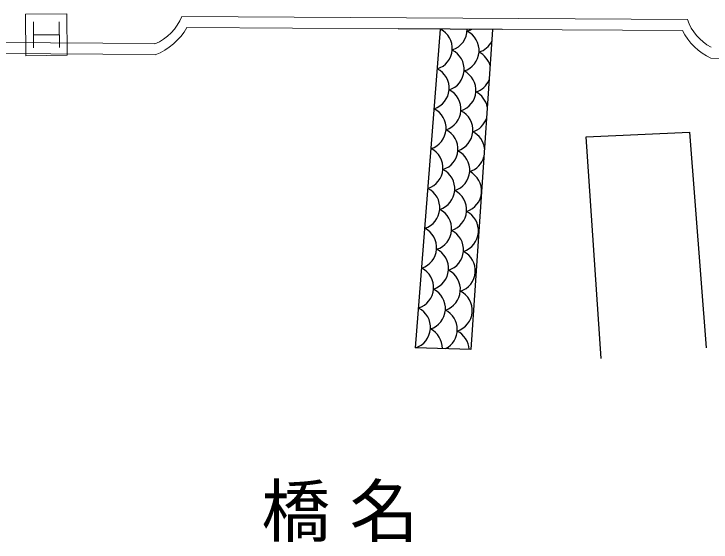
# Model space of a CAD drawing. Units: millimetres, scale not verified. Extents: x 40000 to 680000, y 20000 to 380000.
# Drawn here: x 409153 to 434411, y 239501 to 258645 of the extents above; entities that cross this region are included whole.
import ezdxf

# ---------------------------------------------------------------- set-up
doc = ezdxf.new("R2010")
doc.units = ezdxf.units.MM
doc.header["$LTSCALE"] = 1000
for name, color, linetype, lineweight in [('M-BGD', 7, 'Continuous', 25), ('M-STR', 1, 'Continuous', 13), ('M-STR-HTXT', 7, 'Continuous', 13)]:
    doc.layers.add(name, color=color, linetype=linetype, lineweight=lineweight)
doc.styles.add('ＭＳ ゴシック', font='')
doc.styles.get('ＭＳ ゴシック').set_extended_font_data('MS Gothic')

msp = doc.modelspace()

# ---------------------------------------------------------------- linework, layer by layer
at = {"layer": 'M-BGD'}
for p, q in [((426843, 258084), (423078, 258107)), ((423702, 246541), (424605, 258098)), ((426496, 258086), (425710, 246487)), ((429890, 254195), (433635, 254358)), ((433635, 254358), (434233, 246541)), ((430433, 246161), (429890, 254195)), ((425710, 246487), (423702, 246541))]:
    msp.add_line(p, q, dxfattribs=at)
for centre, start, end in [((424254, 257398), 287.7306, 63.3342), ((424795, 258083), 287.7306, 0.6464), ((425224, 257323), 287.7306, 63.3351), ((425337, 258767), 287.7306, 300.1693), ((425766, 258007), 287.7306, 333.5448), ((424683, 256638), 287.7306, 63.3351), ((425653, 256562), 15.6474, 63.3351), ((424141, 255954), 287.7306, 63.3351), ((425111, 255878), 287.7306, 63.3351), ((425653, 256562), 287.7306, 336.6056), ((424570, 255194), 287.7306, 63.3351), ((425540, 255118), 12.0338, 63.3351), ((424028, 254509), 287.7306, 63.3351), ((424999, 254433), 287.7306, 63.3351), ((425540, 255118), 287.7306, 340.2192), ((424457, 253749), 287.7306, 63.3351), ((425428, 253673), 7.3448, 63.3351), ((423915, 253065), 287.7306, 63.3351), ((424886, 252989), 287.7306, 63.3351), ((425428, 253673), 287.7306, 344.9082), ((424344, 252304), 287.7306, 63.3351), ((425315, 252229), 287.7306, 63.3351), ((423802, 251620), 287.7306, 63.3351), ((424773, 251544), 287.7306, 63.3351), ((424231, 250860), 287.7306, 63.3351), ((425202, 250784), 287.7306, 63.3351), ((423689, 250175), 287.7306, 63.3351), ((424660, 250100), 287.7306, 63.3351), ((424118, 249415), 287.7306, 63.3351), ((425089, 249339), 287.7306, 63.3351), ((423576, 248731), 287.7306, 63.3351), ((424547, 248655), 287.7306, 63.3351), ((424005, 247971), 287.7306, 63.3351), ((424976, 247895), 287.7306, 63.3351), ((423464, 247286), 287.7306, 63.3351), ((424434, 247210), 296.7426, 63.3351), ((423893, 246526), 359.1649, 63.3351), ((424863, 246450), 2.7999, 63.3351)]:
    msp.add_arc(centre, 782, start, end, dxfattribs=at)
at = {"layer": 'M-STR'}
for p, q in [((433557, 258442), (415233, 258556)), ((423078, 258107), (415416, 258155)), ((426843, 258084), (423078, 258107)), ((433372, 258043), (426843, 258084)), ((414261, 257578), (404424, 257627)), ((414274, 257178), (404417, 257228)), ((444263, 256988), (434406, 257038))]:
    msp.add_line(p, q, dxfattribs=at)
at = {"layer": 'M-STR', "color": 7}
for p, q in [((409864, 257416), (409857, 258353)), ((410802, 257424), (410794, 258361)), ((410798, 257892), (409861, 257885))]:
    msp.add_line(p, q, dxfattribs=at)
msp.add_lwpolyline([(411073, 258645), (411085, 257145), (409586, 257132), (409573, 258632)], close=True, dxfattribs=at)
at = {"layer": 'M-STR'}
for centre, radius, start, end in [((413558, 259215), 1800, 292.9876, 338.5263), ((435258, 259030), 1800, 199.0709, 241.8533), ((413487, 259213), 2200, 290.9429, 331.2689), ((435334, 259038), 2200, 206.8835, 245.0657)]:
    msp.add_arc(centre, radius, start, end, dxfattribs=at)

# ---------------------------------------------------------------- texts
at = {"layer": 'M-STR-HTXT', "insert": (418116, 239501), "char_height": 1833, "attachment_point": 7, "style": 'ＭＳ ゴシック'}
msp.add_mtext('\\T1.28;橋名\u3000\u3000\u3000\u3000錦城橋', dxfattribs=at)

doc.saveas('drawing.dxf')
